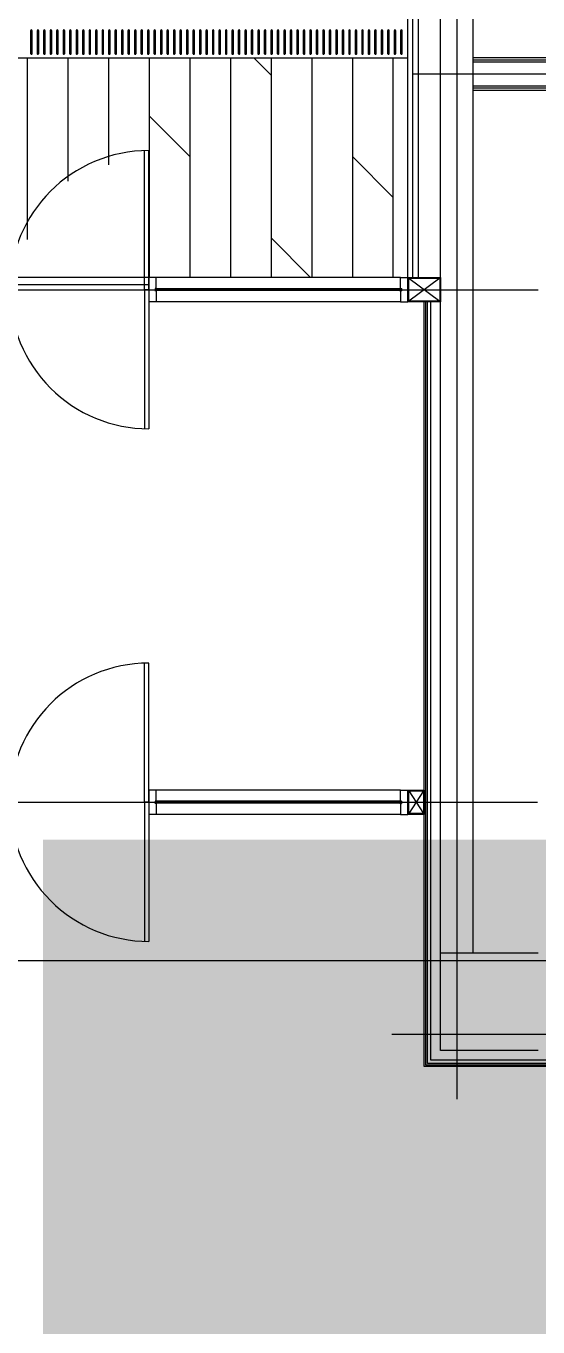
# Model space of a CAD drawing. Header units: millimetres. Extents: x 0 to 356400, y 0 to 68257.
# Drawn here: x 21798.2 to 21924.2, y 6709.9 to 7029.7 of the extents above; entities that cross this region are included whole.
import ezdxf

# ---------------------------------------------------------------- set-up
doc = ezdxf.new("R2010")
doc.units = ezdxf.units.MM
doc.header["$LTSCALE"] = 75
doc.layers.add('8', color=8, linetype='Continuous')
doc.layers.add('G(그리드1)', color=185, linetype='Continuous', plot=False)

# ---------------------------------------------------------------- blocks, each defined once
blk = doc.blocks.new('G$C7369CDF7')
at = {"layer": '8'}
for p, q in [((14630.3, 45650), (14630.3, 55050)), ((14790.3, 54450), (14790.3, 45890)), ((14810.3, 54450), (14810.3, 45870)), ((14820.3, 54450), (14820.3, 45860)), ((14830.3, 54450), (14830.3, 45850)), ((8730.3, 50350), (8730.3, 45780)), ((8630.3, 50050), (8630.3, 46150)), ((8642.8, 46150), (8642.8, 50037.5)), ((8655.3, 46150), (8655.3, 50025)), ((8805.3, 50025), (8805.3, 46150)), ((8817.8, 50037.5), (8817.8, 46150)), ((8830.3, 50050), (8830.3, 46150)), ((10055.3, 40150), (10055.3, 46550)), ((13205.3, 40150), (13205.3, 46546.5)), ((14130.3, 45950), (14130.3, 46550)), ((14730.3, 46550), (14730.3, 45950)), ((7230.3, 46150), (14130.3, 46150)), ((6430.3, 46050), (15030.3, 46050)), ((14130.3, 45950), (7230.3, 45950)), ((9980.3, 45950), (10130.3, 45950)), ((9980.3, 45750), (9980.3, 45950)), ((9985.3, 45755), (10125.3, 45945)), ((9985.3, 45945), (10125.3, 45755)), ((9985.3, 45945), (10125.3, 45945)), ((9985.3, 45755), (9985.3, 45945)), ((10125.3, 45945), (10125.3, 45755)), ((10130.3, 45950), (10130.3, 45750)), ((14730.3, 45950), (14130.3, 45950)), ((9980.3, 45815), (7365.3, 45815)), ((14790.3, 45890), (10130.3, 45890)), ((14130.3, 45870), (10130.3, 45870)), ((14130.3, 45860), (10130.3, 45860)), ((14130.3, 45850), (10130.3, 45850)), ((13130.3, 45850), (13280.3, 45850)), ((13130.3, 45750), (13130.3, 45850)), ((13135.3, 45755), (13275.3, 45845)), ((13135.3, 45845), (13275.3, 45755)), ((13135.3, 45845), (13275.3, 45845)), ((13135.3, 45755), (13135.3, 45845)), ((13275.3, 45845), (13275.3, 45755)), ((13280.3, 45850), (13280.3, 45750)), ((14810.3, 45870), (14030.3, 45870)), ((14820.3, 45860), (14030.3, 45860)), ((14830.3, 45850), (14030.3, 45850)), ((8630.3, 45750), (6430.3, 45750)), ((9980.3, 45780), (7400.3, 45780)), ((9980.3, 45750), (7430.3, 45750)), ((8630.3, 45750), (8430.3, 45750)), ((8630.3, 37950), (8630.3, 45750)), ((8630.3, 37950), (8630.3, 45750)), ((10130.3, 45750), (9980.3, 45750)), ((9980.3, 45750), (10130.3, 45750)), ((9980.3, 45705), (9980.3, 45750)), ((10125.3, 45755), (9985.3, 45755)), ((10130.3, 45705), (10130.3, 45750)), ((13280.3, 45750), (13130.3, 45750)), ((13130.3, 45750), (13280.3, 45750)), ((13130.3, 45705), (13130.3, 45750)), ((13275.3, 45755), (13135.3, 45755)), ((13280.3, 45705), (13280.3, 45750)), ((8603.1, 45714.7), (8464.3, 45714.7)), ((8464.3, 45704.7), (8603.1, 45704.7)), ((8603.1, 45674.8), (8464.3, 45674.8)), ((8464.3, 45664.8), (8603.1, 45664.8)), ((8630.3, 45657.8), (9980.3, 45657.8)), ((9237.1, 45407.8), (9487.1, 45657.8)), ((10046.3, 45705), (9980.3, 45705)), ((9980.3, 45705), (9980.3, 44200)), ((10045.5, 45705), (10046.9, 45702.3)), ((10046.3, 45705), (10048.1, 45710.5)), ((10046.9, 45702.3), (10047.9, 45701.7)), ((10047.9, 45701.7), (10049.3, 45701.2)), ((10048.1, 45710.5), (10062.5, 45710.5)), ((10049.3, 45708.5), (10049.3, 44196.5)), ((10049.3, 45708.5), (10061.3, 45708.5)), ((10061.3, 45708.5), (10061.3, 44196.5)), ((10062.7, 45701.7), (10061.3, 45701.2)), ((10064.3, 45705), (10062.5, 45710.5)), ((10063.7, 45702.3), (10062.7, 45701.7)), ((10065.1, 45705), (10063.7, 45702.3)), ((10064.3, 45705), (10130.3, 45705)), ((10130.3, 45705), (10130.3, 44200)), ((13196.3, 45705), (13130.3, 45705)), ((13130.3, 45705), (13130.3, 44200)), ((13195.5, 45705), (13196.9, 45702.3)), ((13196.3, 45705), (13198.1, 45710.5)), ((13196.9, 45702.3), (13197.9, 45701.7)), ((13197.9, 45701.7), (13199.3, 45701.2)), ((13198.1, 45710.5), (13212.5, 45710.5)), ((13199.3, 45708.5), (13199.3, 44196.5)), ((13199.3, 45708.5), (13211.3, 45708.5)), ((13211.3, 45708.5), (13211.3, 44196.5)), ((13212.7, 45701.7), (13211.3, 45701.2)), ((13214.3, 45705), (13212.5, 45710.5)), ((13213.7, 45702.3), (13212.7, 45701.7)), ((13215.1, 45705), (13213.7, 45702.3)), ((13214.3, 45705), (13280.3, 45705)), ((13280.3, 45705), (13280.3, 44200)), ((8603.1, 45634.9), (8464.3, 45634.9)), ((8464.3, 45624.9), (8603.1, 45624.9)), ((8603.1, 45594.9), (8464.3, 45594.9)), ((8464.3, 45584.9), (8603.1, 45584.9)), ((8603.1, 45555), (8464.3, 45555)), ((8464.3, 45545), (8603.1, 45545)), ((8603.1, 45515.1), (8464.3, 45515.1)), ((8464.3, 45505.1), (8603.1, 45505.1)), ((8603.1, 45475.1), (8464.3, 45475.1)), ((8464.3, 45465.1), (8603.1, 45465.1)), ((8603.1, 45435.2), (8464.3, 45435.2)), ((8464.3, 45425.2), (8603.1, 45425.2)), ((8603.1, 45395.2), (8464.3, 45395.2)), ((8464.3, 45385.2), (8603.1, 45385.2)), ((8603.1, 45355.3), (8464.3, 45355.3)), ((8464.3, 45345.3), (8603.1, 45345.3)), ((8630.3, 45407.8), (9980.3, 45407.8)), ((8603.1, 45315.4), (8464.3, 45315.4)), ((8464.3, 45305.4), (8603.1, 45305.4)), ((8603.1, 45275.4), (8464.3, 45275.4)), ((8464.3, 45265.4), (8603.1, 45265.4)), ((8603.1, 45235.5), (8464.3, 45235.5)), ((8464.3, 45225.5), (8603.1, 45225.5)), ((8603.1, 45195.6), (8464.3, 45195.6)), ((8464.3, 45185.6), (8603.1, 45185.6)), ((8603.1, 45155.6), (8464.3, 45155.6)), ((8464.3, 45145.6), (8603.1, 45145.6)), ((8603.1, 45115.7), (8464.3, 45115.7)), ((8464.3, 45105.7), (8603.1, 45105.7)), ((8630.3, 45157.8), (9980.3, 45157.8)), ((9737.1, 44907.8), (9980.3, 45151)), ((8603.1, 45075.7), (8464.3, 45075.7)), ((8464.3, 45065.7), (8603.1, 45065.7)), ((8603.1, 45035.8), (8464.3, 45035.8)), ((8464.3, 45025.8), (8603.1, 45025.8)), ((8603.1, 44995.9), (8464.3, 44995.9)), ((8464.3, 44985.9), (8603.1, 44985.9)), ((8603.1, 44955.9), (8464.3, 44955.9)), ((8464.3, 44945.9), (8603.1, 44945.9)), ((8603.1, 44916), (8464.3, 44916)), ((8464.3, 44906), (8603.1, 44906)), ((8603.1, 44876.1), (8464.3, 44876.1)), ((8464.3, 44866.1), (8603.1, 44866.1)), ((8630.3, 44907.8), (9980.3, 44907.8)), ((8630.3, 44801), (8737.1, 44907.8)), ((8603.1, 44836.1), (8464.3, 44836.1)), ((8464.3, 44826.1), (8603.1, 44826.1)), ((8603.1, 44796.2), (8464.3, 44796.2)), ((8464.3, 44786.2), (8603.1, 44786.2)), ((8603.1, 44756.3), (8464.3, 44756.3)), ((8464.3, 44746.3), (8603.1, 44746.3)), ((8603.1, 44716.3), (8464.3, 44716.3)), ((8464.3, 44706.3), (8603.1, 44706.3)), ((8603.1, 44676.4), (8464.3, 44676.4)), ((8464.3, 44666.4), (8603.1, 44666.4)), ((8603.1, 44636.4), (8464.3, 44636.4)), ((8464.3, 44626.4), (8603.1, 44626.4)), ((8630.3, 44657.8), (9980.3, 44657.8)), ((8603.1, 44596.5), (8464.3, 44596.5)), ((8464.3, 44586.5), (8603.1, 44586.5)), ((8603.1, 44556.6), (8464.3, 44556.6)), ((8464.3, 44546.6), (8603.1, 44546.6)), ((8603.1, 44516.6), (8464.3, 44516.6)), ((8464.3, 44506.6), (8603.1, 44506.6)), ((8603.1, 44476.7), (8464.3, 44476.7)), ((8464.3, 44466.7), (8603.1, 44466.7)), ((8603.1, 44436.8), (8464.3, 44436.8)), ((8464.3, 44426.8), (8603.1, 44426.8)), ((8603.1, 44396.8), (8464.3, 44396.8)), ((8464.3, 44386.8), (8603.1, 44386.8)), ((8630.3, 44407.8), (9980.3, 44407.8)), ((8987.1, 44157.8), (9237.1, 44407.8)), ((8603.1, 44356.9), (8464.3, 44356.9)), ((8464.3, 44346.9), (8603.1, 44346.9)), ((8603.1, 44316.9), (8464.3, 44316.9)), ((8464.3, 44306.9), (8603.1, 44306.9)), ((8603.1, 44277), (8464.3, 44277)), ((8464.3, 44267), (8603.1, 44267)), ((8603.1, 44237.1), (8464.3, 44237.1)), ((8464.3, 44227.1), (8603.1, 44227.1)), ((8603.1, 44197.1), (8464.3, 44197.1)), ((8464.3, 44187.1), (8603.1, 44187.1)), ((8603.1, 44157.2), (8464.3, 44157.2)), ((8464.3, 44147.2), (8603.1, 44147.2)), ((8630.3, 44157.8), (9980.3, 44157.8)), ((10055.3, 44155), (9200.3, 44155)), ((10046.3, 44200), (9980.3, 44200)), ((9980.3, 44200), (9980.3, 44155)), ((9980.3, 44155), (9980.3, 42445)), ((9980.3, 44155), (10130.3, 44155)), ((10025.3, 44155), (10025.3, 42445)), ((10045.5, 44200), (10046.9, 44202.7)), ((10046.3, 44200), (10048.1, 44194.5)), ((10046.9, 44202.7), (10047.9, 44203.3)), ((10047.9, 44203.3), (10049.3, 44203.8)), ((10048.1, 44194.5), (10062.5, 44194.5)), ((10049.3, 44196.5), (10061.3, 44196.5)), ((10049.3, 44196.5), (10061.3, 44196.5)), ((10055.3, 44155), (10055.3, 44130)), ((10055.3, 44155), (10910.3, 44155)), ((10062.7, 44203.3), (10061.3, 44203.8)), ((10064.3, 44200), (10062.5, 44194.5)), ((10063.7, 44202.7), (10062.7, 44203.3)), ((10065.1, 44200), (10063.7, 44202.7)), ((10064.3, 44200), (10130.3, 44200)), ((10130.3, 44200), (10130.3, 44155)), ((13205.3, 44155), (12350.3, 44155)), ((13196.3, 44200), (13130.3, 44200)), ((13130.3, 44200), (13130.3, 44155)), ((13130.3, 44155), (13280.3, 44155)), ((13195.5, 44200), (13196.9, 44202.7)), ((13196.3, 44200), (13198.1, 44194.5)), ((13196.9, 44202.7), (13197.9, 44203.3)), ((13197.9, 44203.3), (13199.3, 44203.8)), ((13198.1, 44194.5), (13212.5, 44194.5)), ((13199.3, 44196.5), (13211.3, 44196.5)), ((13199.3, 44196.5), (13211.3, 44196.5)), ((13205.3, 44155), (13205.3, 44130)), ((13205.3, 44155), (14060.3, 44155)), ((13212.7, 44203.3), (13211.3, 44203.8)), ((13214.3, 44200), (13212.5, 44194.5)), ((13213.7, 44202.7), (13212.7, 44203.3)), ((13215.1, 44200), (13213.7, 44202.7)), ((13214.3, 44200), (13280.3, 44200)), ((13280.3, 44200), (13280.3, 44155)), ((8603.1, 44117.3), (8464.3, 44117.3)), ((8464.3, 44107.3), (8603.1, 44107.3)), ((8603.1, 44077.3), (8464.3, 44077.3)), ((8464.3, 44067.3), (8603.1, 44067.3)), ((10055.3, 44130), (9200.7, 44130)), ((10055.3, 44130), (10909.9, 44130)), ((13205.3, 44130), (12350.7, 44130)), ((13205.3, 44130), (14059.9, 44130)), ((8603.1, 44037.4), (8464.3, 44037.4)), ((8464.3, 44027.4), (8603.1, 44027.4)), ((8603.1, 43997.5), (8464.3, 43997.5)), ((8464.3, 43987.5), (8603.1, 43987.5)), ((8603.1, 43957.5), (8464.3, 43957.5)), ((8464.3, 43947.5), (8603.1, 43947.5)), ((8603.1, 43917.6), (8464.3, 43917.6)), ((8464.3, 43907.6), (8603.1, 43907.6)), ((8630.3, 43907.8), (9288.9, 43907.8)), ((8603.1, 43877.6), (8464.3, 43877.6)), ((8464.3, 43867.6), (8603.1, 43867.6)), ((8603.1, 43837.7), (8464.3, 43837.7)), ((8464.3, 43827.7), (8603.1, 43827.7)), ((8603.1, 43797.8), (8464.3, 43797.8)), ((8464.3, 43787.8), (8603.1, 43787.8)), ((8603.1, 43757.8), (8464.3, 43757.8)), ((8464.3, 43747.8), (8603.1, 43747.8)), ((8603.1, 43717.9), (8464.3, 43717.9)), ((8464.3, 43707.9), (8603.1, 43707.9)), ((8603.1, 43678), (8464.3, 43678)), ((8464.3, 43668), (8603.1, 43668)), ((8630.3, 43657.8), (9388.2, 43657.8)), ((8603.1, 43638), (8464.3, 43638)), ((8464.3, 43628), (8603.1, 43628)), ((8603.1, 43598.1), (8464.3, 43598.1)), ((8464.3, 43588.1), (8603.1, 43588.1)), ((8603.1, 43558.1), (8464.3, 43558.1)), ((8464.3, 43548.1), (8603.1, 43548.1)), ((8603.1, 43518.2), (8464.3, 43518.2)), ((8464.3, 43508.2), (8603.1, 43508.2)), ((8603.1, 43478.3), (8464.3, 43478.3)), ((8464.3, 43468.3), (8603.1, 43468.3)), ((8603.1, 43438.3), (8464.3, 43438.3)), ((8464.3, 43428.3), (8603.1, 43428.3)), ((8630.3, 43407.8), (9747.9, 43407.8))]:
    blk.add_line(p, q, dxfattribs=at)
for centre, radius, start, end in [((8464.3, 45709.7), 5, 90, 270), ((8464.3, 45669.8), 5, 90, 270), ((8603.1, 45709.7), 5, 270, 90), ((8603.1, 45669.8), 5, 270, 90), ((8464.3, 45629.9), 5, 90, 270), ((8464.3, 45589.9), 5, 90, 270), ((8603.1, 45629.9), 5, 270, 90), ((8603.1, 45589.9), 5, 270, 90), ((8464.3, 45550), 5, 90, 270), ((8464.3, 45510.1), 5, 90, 270), ((8603.1, 45550), 5, 270, 90), ((8603.1, 45510.1), 5, 270, 90), ((8464.3, 45470.1), 5, 90, 270), ((8464.3, 45430.2), 5, 90, 270), ((8603.1, 45470.1), 5, 270, 90), ((8603.1, 45430.2), 5, 270, 90), ((8464.3, 45390.2), 5, 90, 270), ((8464.3, 45350.3), 5, 90, 270), ((8603.1, 45390.2), 5, 270, 90), ((8603.1, 45350.3), 5, 270, 90), ((8464.3, 45310.4), 5, 90, 270), ((8464.3, 45270.4), 5, 90, 270), ((8603.1, 45310.4), 5, 270, 90), ((8603.1, 45270.4), 5, 270, 90), ((8464.3, 45230.5), 5, 90, 270), ((8464.3, 45190.6), 5, 90, 270), ((8603.1, 45230.5), 5, 270, 90), ((8603.1, 45190.6), 5, 270, 90), ((8464.3, 45150.6), 5, 90, 270), ((8464.3, 45110.7), 5, 90, 270), ((8603.1, 45150.6), 5, 270, 90), ((8603.1, 45110.7), 5, 270, 90), ((8464.3, 45070.7), 5, 90, 270), ((8464.3, 45030.8), 5, 90, 270), ((8603.1, 45070.7), 5, 270, 90), ((8603.1, 45030.8), 5, 270, 90), ((8464.3, 44990.9), 5, 90, 270), ((8464.3, 44950.9), 5, 90, 270), ((8603.1, 44990.9), 5, 270, 90), ((8603.1, 44950.9), 5, 270, 90), ((8464.3, 44911), 5, 90, 270), ((8464.3, 44871.1), 5, 90, 270), ((8603.1, 44911), 5, 270, 90), ((8603.1, 44871.1), 5, 270, 90), ((8464.3, 44831.1), 5, 90, 270), ((8464.3, 44791.2), 5, 90, 270), ((8603.1, 44831.1), 5, 270, 90), ((8603.1, 44791.2), 5, 270, 90), ((8464.3, 44751.3), 5, 90, 270), ((8464.3, 44711.3), 5, 90, 270), ((8603.1, 44751.3), 5, 270, 90), ((8603.1, 44711.3), 5, 270, 90), ((8464.3, 44671.4), 5, 90, 270), ((8464.3, 44631.4), 5, 90, 270), ((8603.1, 44671.4), 5, 270, 90), ((8603.1, 44631.4), 5, 270, 90), ((8464.3, 44591.5), 5, 90, 270), ((8464.3, 44551.6), 5, 90, 270), ((8603.1, 44591.5), 5, 270, 90), ((8603.1, 44551.6), 5, 270, 90), ((8464.3, 44511.6), 5, 90, 270), ((8464.3, 44471.7), 5, 90, 270), ((8603.1, 44511.6), 5, 270, 90), ((8603.1, 44471.7), 5, 270, 90), ((8464.3, 44431.8), 5, 90, 270), ((8464.3, 44391.8), 5, 90, 270), ((8603.1, 44431.8), 5, 270, 90), ((8603.1, 44391.8), 5, 270, 90), ((8464.3, 44351.9), 5, 90, 270), ((8464.3, 44311.9), 5, 90, 270), ((8603.1, 44351.9), 5, 270, 90), ((8603.1, 44311.9), 5, 270, 90), ((8464.3, 44272), 5, 90, 270), ((8464.3, 44232.1), 5, 90, 270), ((8603.1, 44272), 5, 270, 90), ((8603.1, 44232.1), 5, 270, 90), ((8464.3, 44192.1), 5, 90, 270), ((8464.3, 44152.2), 5, 90, 270), ((8603.1, 44192.1), 5, 270, 90), ((8603.1, 44152.2), 5, 270, 90), ((10055.3, 44155), 855, 180, 270), ((10055.3, 44155), 855, 270, 0), ((13205.3, 44155), 855, 180, 270), ((13205.3, 44155), 855, 270, 0), ((8464.3, 44112.3), 5, 90, 270), ((8464.3, 44072.3), 5, 90, 270), ((8603.1, 44112.3), 5, 270, 90), ((8603.1, 44072.3), 5, 270, 90), ((8464.3, 44032.4), 5, 90, 270), ((8464.3, 43992.5), 5, 90, 270), ((8603.1, 44032.4), 5, 270, 90), ((8603.1, 43992.5), 5, 270, 90), ((8464.3, 43952.5), 5, 90, 270), ((8464.3, 43912.6), 5, 90, 270), ((8603.1, 43952.5), 5, 270, 90), ((8603.1, 43912.6), 5, 270, 90), ((8464.3, 43872.6), 5, 90, 270), ((8464.3, 43832.7), 5, 90, 270), ((8603.1, 43872.6), 5, 270, 90), ((8603.1, 43832.7), 5, 270, 90), ((8464.3, 43792.8), 5, 90, 270), ((8464.3, 43752.8), 5, 90, 270), ((8603.1, 43792.8), 5, 270, 90), ((8603.1, 43752.8), 5, 270, 90), ((8464.3, 43712.9), 5, 90, 270), ((8464.3, 43673), 5, 90, 270), ((8603.1, 43712.9), 5, 270, 90), ((8603.1, 43673), 5, 270, 90), ((8464.3, 43633), 5, 90, 270), ((8464.3, 43593.1), 5, 90, 270), ((8603.1, 43633), 5, 270, 90), ((8603.1, 43593.1), 5, 270, 90), ((8464.3, 43553.1), 5, 90, 270), ((8464.3, 43513.2), 5, 90, 270), ((8603.1, 43553.1), 5, 270, 90), ((8603.1, 43513.2), 5, 270, 90), ((8464.3, 43473.3), 5, 90, 270), ((8464.3, 43433.3), 5, 90, 270), ((8603.1, 43473.3), 5, 270, 90), ((8603.1, 43433.3), 5, 270, 90)]:
    blk.add_arc(centre, radius, start, end, dxfattribs=at)

msp = doc.modelspace()

# ---------------------------------------------------------------- hatches: boundary and pattern name
at = {"transparency": 33554687}
h = msp.add_hatch(color=254, dxfattribs=at)
h.dxf.hatch_style = 1
h.paths.add_polyline_path([(21827.37, 6804.7), (22443.17, 6804.7), (22443.17, 6416.88), (21827.37, 6416.88)])

# ---------------------------------------------------------------- linework, layer by layer
at = {"const_width": 50}
msp.add_lwpolyline([(21827.37, 6804.7), (22443.17, 6804.7), (22443.17, 6416.88), (21827.37, 6416.88)], close=True, dxfattribs=at)
at = {"layer": 'G(그리드1)'}
for points in [[(34225, 59900), (7625, 59900), (7625, 6800), (34225, 6800)], [(34225, 59900), (10325, 59900), (10325, 6800), (34225, 6800)]]:
    msp.add_lwpolyline(points, close=True, dxfattribs=at)

# ---------------------------------------------------------------- block references
at = {"xscale": 0.04000000000000001, "yscale": 0.04000000000000001, "zscale": 0.04000000000000001, "rotation": 270}
msp.add_blockref('G$C7369CDF7', (20062.17, 7367.09), dxfattribs=at)

doc.saveas('drawing.dxf')
